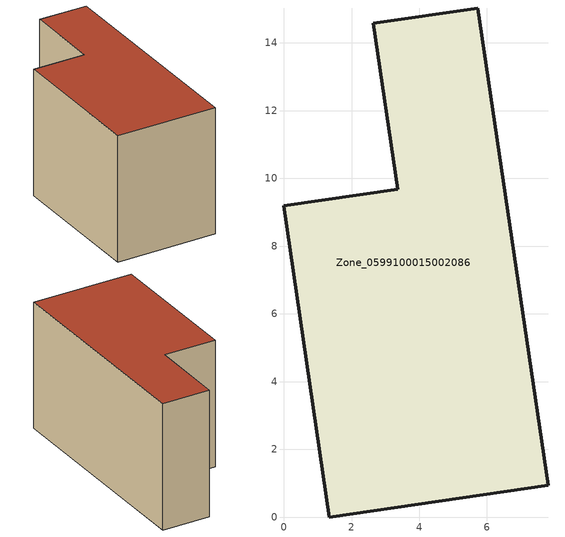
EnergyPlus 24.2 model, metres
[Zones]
Zone_0599100015002086
 floor ground (C_G): 7.81,0.94 1.35,0 0,9.19 3.36,9.68 2.65,14.58 5.73,15.03 z0.76
 wall outside (C_F): 1.35,0 7.81,0.94 5.73,15.03 2.65,14.58 3.36,9.68 0,9.19 1.35,0 z0.76:8.97
 roof outside (C_R): 0,9.19 1.35,0 7.81,0.94 5.73,15.03 2.65,14.58 3.36,9.68 z8.97
[BUILDING]
Pand.0599100015002086: North Axis=0; Terrain=City; Loads Convergence Tolerance Value=0.04; Temperature Convergence Tolerance Value=0.4; Solar Distribution=FullExterior; Maximum Number of Warmup Days=25; Minimum Number of Warmup Days=1
[Site:Location]
Rotterdam.The.Hague.AP_ZH_NLD Design_Conditions: Latitude=51.96; Longitude=4.45; Time Zone=1; Elevation=-4.5
[SITE:GROUNDTEMPERATURE:BUILDINGSURFACE]
18, 18, 18, 18, 18, 18, 18, 18, 18, 18, 18, 18
[MATERIAL] Thermal Absorptance=0.9; Solar Absorptance=0.7; Visible Absorptance=0.7
Name | Roughness | Thickness | Conductivity | Density | Specific Heat
G.TC.1975-1991 | MediumSmooth | 0.15 | 0.288461 | 540 | 1210
F.TC.1975-1991 | Rough | 0.3 | 0.230769 | 1920 | 840
R.TC.1975-1991 | MediumRough | 0.2 | 0.153846 | 1500 | 1000
[CONSTRUCTION]
C_G: G.TC.1975-1991
C_F: F.TC.1975-1991
C_R: R.TC.1975-1991
[ZONE]
Zone_0599100015002086: Type=1; Multiplier=1; Ceiling Height=Autocalculate; Volume=Autocalculate; Floor Area=autocalculate; Part of Total Floor Area=Yes
[ZONEINFILTRATION:DESIGNFLOWRATE]
Infil_Zone_0599100015002086: Zone or ZoneList or Space or SpaceList=Zone_0599100015002086; Schedule=AlwaysOn; Design Flow Rate Calculation Method=Flow/Area; Flow Rate per Floor Area=0.003; Constant Term Coefficient=1; Temperature Term Coefficient=0; Velocity Term Coefficient=0; Velocity Squared Term Coefficient=0
[HVACTEMPLATE:ZONE:IDEALLOADSAIRSYSTEM]
Zone_0599100015002086: Maximum Heating Supply Air Temperature=50; Minimum Cooling Supply Air Temperature=13; Maximum Heating Supply Air Humidity Ratio=0.0156; Minimum Cooling Supply Air Humidity Ratio=0.0077; Heating Limit=NoLimit; Cooling Limit=NoLimit; Dehumidification Control Type=ConstantSensibleHeatRatio; Cooling Sensible Heat Ratio=0.7; Dehumidification Setpoint=60; Humidification Control Type=None; Humidification Setpoint=30; Outdoor Air Method=None; Outdoor Air Flow Rate per Person=0.00944; Outdoor Air Flow Rate per Zone Floor Area=0; Outdoor Air Flow Rate per Zone=0; Demand Controlled Ventilation Type=None; Outdoor Air Economizer Type=NoEconomizer; Heat Recovery Type=None; Sensible Heat Recovery Effectiveness=0.7; Latent Heat Recovery Effectiveness=0.65
[ZONECONTROL:THERMOSTAT]
ThermostatControl_Zone_0599100015002086: Zone or ZoneList=Zone_0599100015002086; Control Type Schedule=DualSetpointControlType; Control 1=Thermostat_Zone_0599100015002086; Temperature Difference Between Cutout And Setpoint=0
[THERMOSTATSETPOINT:DUALSETPOINT]
Thermostat_Zone_0599100015002086: Heating Setpoint Temperature Schedule=HeatingSetpoint_Zone_0599100015002086; Cooling Setpoint Temperature Schedule=CoolingSetpoint_Zone_0599100015002086
[SCHEDULE:COMPACT]
HeatingSetpoint_Zone_0599100015002086: Through: 12/31, For: AllDays, Until: 24:00, 21
CoolingSetpoint_Zone_0599100015002086: Through: 12/31, For: AllDays, Until: 24:00, 24
DualSetpointControlType: Through: 12/31, For: AllDays, Until: 24:00, 4
AlwaysOn: Through: 12/31, For: AllDays, Until: 24:00, 1
